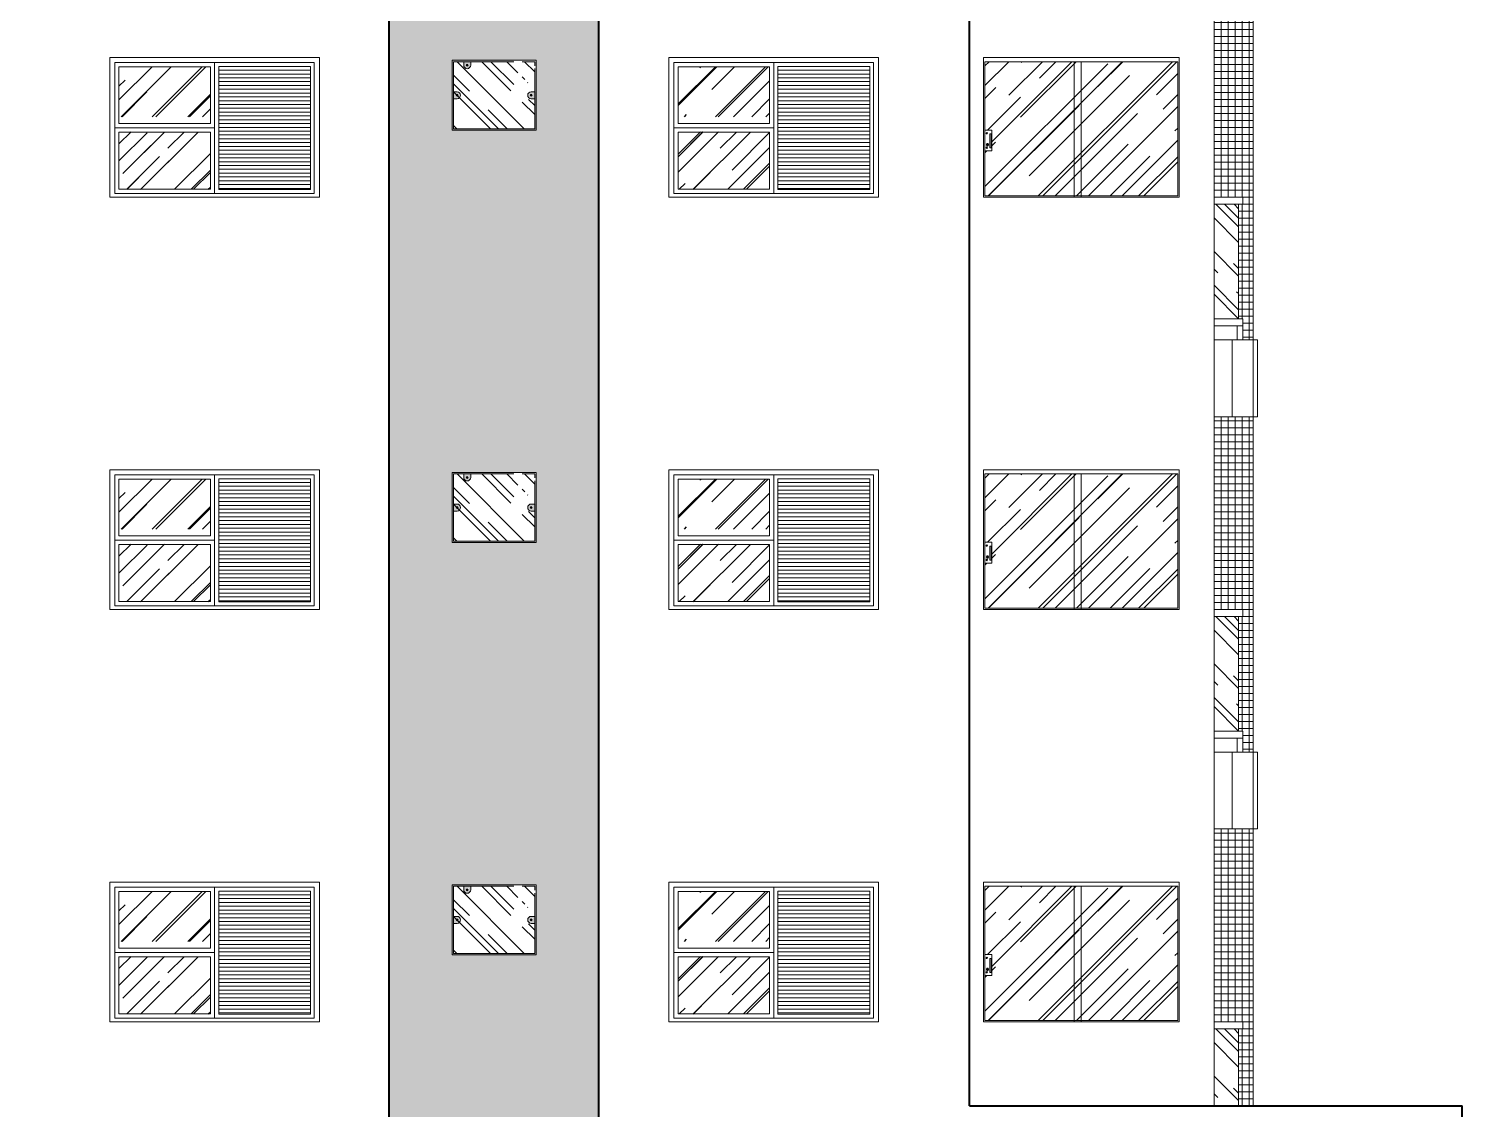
# Model space of a CAD drawing. Header units: millimetres. Extents: x 13204 to 24802, y 21209 to 40694.
# Drawn here: x 19219 to 20244, y 25674 to 26447 of the extents above; entities that cross this region are included whole.
import ezdxf

# ---------------------------------------------------------------- set-up
doc = ezdxf.new("R2010")
doc.units = ezdxf.units.MM
for name, color, linetype, lineweight in [('Esquadrias', 2, 'Continuous', 20), ('Hachura', 8, 'Continuous', 0), ('Louças', 150, 'Continuous', 15), ('Meia Parede', 11, 'Continuous', 40), ('Moveis', 6, 'Continuous', 13), ('Paredes', 1, 'Continuous', 40), ('PISO', 5, 'Continuous', 5)]:
    doc.layers.add(name, color=color, linetype=linetype, lineweight=lineweight)
doc.layers.add('HACHURAS', color=8, linetype='Continuous')
pattern_1 = [(45, (-38489.578, 12567.355), (21.552615, 57.473639), [381, -50.8, 127, -25.4]), (45, (-38474.67, 12600.222), (-41.847994, 5.926969), [76.2, -8.382, 152.4, -19.05]), (45, (-38495.864, 12591.601), (81.3611205, 105.428207), [203.2, -35.56, 101.6, -25.4])]
pattern_2 = [(45, (-38489.578, 12862.355), (21.552615, 57.473639), [381, -50.8, 127, -25.4]), (45, (-38474.67, 12895.222), (-41.847994, 5.926969), [76.2, -8.382, 152.4, -19.05]), (45, (-38495.864, 12886.601), (81.3611205, 105.428207), [203.2, -35.56, 101.6, -25.4])]
pattern_3 = [(45, (-38489.578, 13157.355), (21.552615, 57.473639), [381, -50.8, 127, -25.4]), (45, (-38474.67, 13190.222), (-41.847994, 5.926969), [76.2, -8.382, 152.4, -19.05]), (45, (-38495.864, 13181.601), (81.3611205, 105.428207), [203.2, -35.56, 101.6, -25.4])]

msp = doc.modelspace()

# ---------------------------------------------------------------- hatches: boundary and pattern name
at = {"layer": 'Hachura'}
h = msp.add_hatch(dxfattribs=at)
h.set_pattern_fill('_USER', color=256, scale=5, style=0, double=1, pattern_type=0)
h.set_pattern_definition([(0, (20051.9355, 25676.5585), (0, 5), []), (90, (20051.9355, 25676.5585), (-5, 3e-16), [])])
h.paths.add_polyline_path([(20066.94, 25736.56), (20087.44, 25736.56), (20087.44, 25731.56), (20084.44, 25731.56), (20084.44, 25676.56), (20094.94, 25676.56), (20094.94, 25874.56), (20079.94, 25874.56), (20066.94, 25874.56)])
h.paths.add_polyline_path([(20066.94, 26031.56), (20087.44, 26031.56), (20087.44, 26026.56), (20084.44, 26026.56), (20084.44, 25944.56), (20087.44, 25944.56), (20087.44, 25929.56), (20094.94, 25929.56), (20094.94, 26169.56), (20079.94, 26169.56), (20066.94, 26169.56)])
h.paths.add_polyline_path([(20094.94, 26464.56), (20079.94, 26464.56), (20066.94, 26464.56), (20066.94, 26326.56), (20087.44, 26326.56), (20087.44, 26321.56), (20084.44, 26321.56), (20084.44, 26239.56), (20087.44, 26239.56), (20087.44, 26224.56), (20094.94, 26224.56)])
h.paths.add_polyline_path([(20066.94, 26621.56), (20087.44, 26621.56), (20087.44, 26616.56), (20084.44, 26616.56), (20084.44, 26534.56), (20087.44, 26534.56), (20087.44, 26519.56), (20094.94, 26519.56), (20094.94, 26761.56), (20091.94, 26761.56), (20066.94, 26761.56)])
h.paths.add_polyline_path([(20094.94, 26966.56), (20051.94, 26966.56), (20051.94, 26916.56), (20066.94, 26916.56), (20091.94, 26916.56), (20094.94, 26916.56)])
h = msp.add_hatch(dxfattribs=at)
h.set_pattern_fill('_USER', color=256, scale=2.727273, style=0, pattern_type=0)
h.set_pattern_definition([(180, (19435.572, 26248.3766), (0, 2.727273), [])])
h.paths.add_polyline_path([(19354.94, 26420.19), (19420.57, 26420.19), (19420.57, 26332.01), (19354.94, 26332.01)])
h = msp.add_hatch(dxfattribs=at)
h.set_pattern_fill('AR-RROOF', color=256, angle=45, style=0)
h.set_pattern_definition([(135, (19590.936, 26375.558), (-21.553, 57.474), [381, -50.8, 127, -25.4]), (135, (19576.028, 26408.426), (41.848, 5.927), [76.2, -8.382, 152.4, -19.05]), (135, (19597.222, 26399.805), (-81.361, 105.4282), [203.2, -35.56, 101.6, -25.4])])
h.paths.add_polyline_path([(19561.44, 26397.58), (19576.44, 26397.58), (19571.94, 26406.58), (19565.94, 26406.58)])
h.paths.add_polyline_path([(19576.44, 26394.58), (19576.44, 26397.58), (19561.44, 26397.58), (19561.44, 26394.58)])
edge = h.paths.add_edge_path()
edge.add_line((19580.94, 26419.28), (19580.94, 26410.7))
edge.add_line((19580.94, 26410.7), (19571.94, 26410.7))
edge.add_line((19571.94, 26410.7), (19571.94, 26415.58))
edge.add_line((19571.94, 26415.58), (19565.94, 26415.58))
edge.add_line((19565.94, 26415.58), (19565.94, 26406.58))
edge.add_line((19565.94, 26406.58), (19571.94, 26406.58))
edge.add_line((19571.94, 26406.58), (19571.94, 26408.7))
edge.add_line((19571.94, 26408.7), (19580.94, 26408.7))
edge.add_line((19580.94, 26408.7), (19580.94, 26375.56))
edge.add_line((19580.94, 26375.56), (19522.94, 26375.56))
edge.add_line((19522.94, 26375.56), (19522.94, 26423.56))
edge.add_line((19522.94, 26423.56), (19580.19, 26423.56))
edge.add_line((19580.19, 26423.56), (19580.19, 26421.06))
edge.add_arc((19582.69, 26421.06), 2.5, 540, 585.37492)
h = msp.add_hatch(dxfattribs=at)
h.set_pattern_fill('_USER', color=256, scale=2.727273, style=0, pattern_type=0)
h.set_pattern_definition([(180, (19835.572, 26248.3766), (0, 2.727273), [])])
h.paths.add_polyline_path([(19754.94, 26420.19), (19820.57, 26420.19), (19820.57, 26332.01), (19754.94, 26332.01)])
h = msp.add_hatch(dxfattribs=at)
h.set_pattern_fill('AR-RROOF', color=256, angle=45, style=0)
h.set_pattern_definition([(135, (20084.436, 26239.558), (-21.5526, 57.474), [381, -50.8, 127, -25.4]), (135, (20069.528, 26272.426), (41.848, 5.927), [76.2, -8.382, 152.4, -19.05]), (135, (20090.722, 26263.805), (-81.361, 105.428), [203.2, -35.56, 101.6, -25.4])])
h.paths.add_polyline_path([(20066.94, 26321.56), (20084.44, 26321.56), (20084.44, 26239.56), (20066.94, 26239.56)])
h = msp.add_hatch(dxfattribs=at)
h.set_pattern_fill('_USER', color=256, scale=2.727273, style=0, pattern_type=0)
h.set_pattern_definition([(180, (19435.572, 25953.3766), (0, 2.727273), [])])
h.paths.add_polyline_path([(19354.94, 26125.19), (19420.57, 26125.19), (19420.57, 26037.01), (19354.94, 26037.01)])
h = msp.add_hatch(dxfattribs=at)
h.set_pattern_fill('AR-RROOF', color=256, angle=45, style=0)
h.set_pattern_definition([(135, (19590.936, 26080.558), (-21.553, 57.474), [381, -50.8, 127, -25.4]), (135, (19576.028, 26113.426), (41.848, 5.927), [76.2, -8.382, 152.4, -19.05]), (135, (19597.222, 26104.805), (-81.361, 105.4282), [203.2, -35.56, 101.6, -25.4])])
h.paths.add_polyline_path([(19561.44, 26102.58), (19576.44, 26102.58), (19571.94, 26111.58), (19565.94, 26111.58)])
h.paths.add_polyline_path([(19576.44, 26099.58), (19576.44, 26102.58), (19561.44, 26102.58), (19561.44, 26099.58)])
edge = h.paths.add_edge_path()
edge.add_line((19580.94, 26124.28), (19580.94, 26115.7))
edge.add_line((19580.94, 26115.7), (19571.94, 26115.7))
edge.add_line((19571.94, 26115.7), (19571.94, 26120.58))
edge.add_line((19571.94, 26120.58), (19565.94, 26120.58))
edge.add_line((19565.94, 26120.58), (19565.94, 26111.58))
edge.add_line((19565.94, 26111.58), (19571.94, 26111.58))
edge.add_line((19571.94, 26111.58), (19571.94, 26113.7))
edge.add_line((19571.94, 26113.7), (19580.94, 26113.7))
edge.add_line((19580.94, 26113.7), (19580.94, 26080.56))
edge.add_line((19580.94, 26080.56), (19522.94, 26080.56))
edge.add_line((19522.94, 26080.56), (19522.94, 26128.56))
edge.add_line((19522.94, 26128.56), (19580.19, 26128.56))
edge.add_line((19580.19, 26128.56), (19580.19, 26126.06))
edge.add_arc((19582.69, 26126.06), 2.5, 540, 585.37492)
h = msp.add_hatch(dxfattribs=at)
h.set_pattern_fill('_USER', color=256, scale=2.727273, style=0, pattern_type=0)
h.set_pattern_definition([(180, (19835.572, 25953.3766), (0, 2.727273), [])])
h.paths.add_polyline_path([(19754.94, 26125.19), (19820.57, 26125.19), (19820.57, 26037.01), (19754.94, 26037.01)])
h = msp.add_hatch(dxfattribs=at)
h.set_pattern_fill('AR-RROOF', color=256, angle=45, style=0)
h.set_pattern_definition([(135, (20084.436, 25944.558), (-21.5526, 57.474), [381, -50.8, 127, -25.4]), (135, (20069.528, 25977.426), (41.848, 5.927), [76.2, -8.382, 152.4, -19.05]), (135, (20090.722, 25968.805), (-81.361, 105.428), [203.2, -35.56, 101.6, -25.4])])
h.paths.add_polyline_path([(20066.94, 26026.56), (20084.44, 26026.56), (20084.44, 25944.56), (20066.94, 25944.56)])
h = msp.add_hatch(dxfattribs=at)
h.set_pattern_fill('AR-RROOF', color=256, angle=45, style=0)
h.set_pattern_definition([(135, (19590.936, 25785.558), (-21.553, 57.474), [381, -50.8, 127, -25.4]), (135, (19576.028, 25818.426), (41.848, 5.927), [76.2, -8.382, 152.4, -19.05]), (135, (19597.222, 25809.805), (-81.361, 105.4282), [203.2, -35.56, 101.6, -25.4])])
h.paths.add_polyline_path([(19561.44, 25807.58), (19576.44, 25807.58), (19571.94, 25816.58), (19565.94, 25816.58)])
h.paths.add_polyline_path([(19576.44, 25804.58), (19576.44, 25807.58), (19561.44, 25807.58), (19561.44, 25804.58)])
edge = h.paths.add_edge_path()
edge.add_line((19580.94, 25829.28), (19580.94, 25820.7))
edge.add_line((19580.94, 25820.7), (19571.94, 25820.7))
edge.add_line((19571.94, 25820.7), (19571.94, 25825.58))
edge.add_line((19571.94, 25825.58), (19565.94, 25825.58))
edge.add_line((19565.94, 25825.58), (19565.94, 25816.58))
edge.add_line((19565.94, 25816.58), (19571.94, 25816.58))
edge.add_line((19571.94, 25816.58), (19571.94, 25818.7))
edge.add_line((19571.94, 25818.7), (19580.94, 25818.7))
edge.add_line((19580.94, 25818.7), (19580.94, 25785.56))
edge.add_line((19580.94, 25785.56), (19522.94, 25785.56))
edge.add_line((19522.94, 25785.56), (19522.94, 25833.56))
edge.add_line((19522.94, 25833.56), (19580.19, 25833.56))
edge.add_line((19580.19, 25833.56), (19580.19, 25831.06))
edge.add_arc((19582.69, 25831.06), 2.5, 540, 585.37492)
h = msp.add_hatch(dxfattribs=at)
h.set_pattern_fill('_USER', color=256, scale=2.727273, style=0, pattern_type=0)
h.set_pattern_definition([(180, (19435.572, 25658.3766), (0, 2.727273), [])])
h.paths.add_polyline_path([(19354.94, 25830.19), (19420.57, 25830.19), (19420.57, 25742.01), (19354.94, 25742.01)])
h = msp.add_hatch(dxfattribs=at)
h.set_pattern_fill('_USER', color=256, scale=2.727273, style=0, pattern_type=0)
h.set_pattern_definition([(180, (19835.572, 25658.3766), (0, 2.727273), [])])
h.paths.add_polyline_path([(19754.94, 25830.19), (19820.57, 25830.19), (19820.57, 25742.01), (19754.94, 25742.01)])
h = msp.add_hatch(dxfattribs=at)
h.set_pattern_fill('AR-RROOF', color=256, angle=45, style=0)
h.set_pattern_definition([(135, (20084.436, 25649.558), (-21.5526, 57.474), [381, -50.8, 127, -25.4]), (135, (20069.528, 25682.426), (41.848, 5.927), [76.2, -8.382, 152.4, -19.05]), (135, (20090.722, 25673.805), (-81.361, 105.428), [203.2, -35.56, 101.6, -25.4])])
h.paths.add_polyline_path([(20066.94, 25676.56), (20084.44, 25676.56), (20084.44, 25731.56), (20066.94, 25731.56)])
at = {"layer": 'HACHURAS'}
h = msp.add_hatch(dxfattribs=at)
h.set_pattern_fill('AR-RROOF', color=256, angle=45, style=0)
h.set_pattern_definition([(45, (9179.23, 8425.213), (21.552615, 57.47364), [381, -50.8, 127, -25.4]), (45, (9194.137, 8458.08), (-41.847994, 5.92697), [76.2, -8.382, 152.4, -19.05]), (45, (9172.943, 8449.46), (81.36112, 105.428207), [203.2, -35.56, 101.6, -25.4])])
h.paths.add_polyline_path([(19283.57, 26419.92), (19348.94, 26419.92), (19348.94, 26384.1), (19283.57, 26384.1)])
h = msp.add_hatch(dxfattribs=at)
h.set_pattern_fill('AR-RROOF', color=256, angle=45, style=0)
h.set_pattern_definition(pattern_3)
h.paths.add_polyline_path([(19683.57, 26419.92), (19748.94, 26419.92), (19748.94, 26384.1), (19683.57, 26384.1)])
h = msp.add_hatch(dxfattribs=at)
h.set_pattern_fill('AR-RROOF', color=256, angle=45, style=0)
h.set_pattern_definition(pattern_3)
h.paths.add_polyline_path([(19971.94, 26423.56), (20040.94, 26423.56), (20040.94, 26327.56), (20032.49, 26327.56), (19971.94, 26327.56)])
h.paths.add_polyline_path([(19966.94, 26423.56), (19971.94, 26423.56), (19971.94, 26327.56), (19966.94, 26327.56)])
h.paths.add_polyline_path([(19902.94, 26423.56), (19966.94, 26423.56), (19966.94, 26327.56), (19902.94, 26327.56), (19902.94, 26359.68), (19907.94, 26359.68), (19907.94, 26374.68), (19902.94, 26374.68)])
h = msp.add_hatch(dxfattribs=at)
h.set_pattern_fill('AR-RROOF', color=256, angle=45, style=0)
h.set_pattern_definition(pattern_3)
h.paths.add_polyline_path([(19306.48, 26373.38), (19283.57, 26373.38), (19283.57, 26332.29), (19306.48, 26332.01)])
h = msp.add_hatch(dxfattribs=at)
h.set_pattern_fill('AR-RROOF', color=256, angle=45, style=0)
h.set_pattern_definition(pattern_3)
h.paths.add_polyline_path([(19306.48, 26373.38), (19283.57, 26373.38), (19283.57, 26332.29), (19306.48, 26332.01)])
h = msp.add_hatch(dxfattribs=at)
h.set_pattern_fill('AR-RROOF', color=256, angle=45, style=0)
h.set_pattern_definition(pattern_3)
h.paths.add_polyline_path([(19306.48, 26373.38), (19283.57, 26373.38), (19283.57, 26332.29), (19306.48, 26332.01)])
h = msp.add_hatch(dxfattribs=at)
h.set_pattern_fill('AR-RROOF', color=256, angle=45, style=0)
h.set_pattern_definition(pattern_3)
h.paths.add_polyline_path([(19348.94, 26373.1), (19283.57, 26373.38), (19283.57, 26332.29), (19348.94, 26332.29)])
h = msp.add_hatch(dxfattribs=at)
h.set_pattern_fill('AR-RROOF', color=256, angle=45, style=0)
h.set_pattern_definition(pattern_3)
h.paths.add_polyline_path([(19706.48, 26373.38), (19683.57, 26373.38), (19683.57, 26332.29), (19706.48, 26332.01)])
h = msp.add_hatch(dxfattribs=at)
h.set_pattern_fill('AR-RROOF', color=256, angle=45, style=0)
h.set_pattern_definition(pattern_3)
h.paths.add_polyline_path([(19706.48, 26373.38), (19683.57, 26373.38), (19683.57, 26332.29), (19706.48, 26332.01)])
h = msp.add_hatch(dxfattribs=at)
h.set_pattern_fill('AR-RROOF', color=256, angle=45, style=0)
h.set_pattern_definition(pattern_3)
h.paths.add_polyline_path([(19706.48, 26373.38), (19683.57, 26373.38), (19683.57, 26332.29), (19706.48, 26332.01)])
h = msp.add_hatch(dxfattribs=at)
h.set_pattern_fill('AR-RROOF', color=256, angle=45, style=0)
h.set_pattern_definition(pattern_3)
h.paths.add_polyline_path([(19748.94, 26373.1), (19683.57, 26373.38), (19683.57, 26332.29), (19748.94, 26332.29)])
h = msp.add_hatch(dxfattribs=at)
h.set_pattern_fill('AR-RROOF', color=256, angle=45, style=0)
h.set_pattern_definition([(45, (9179.23, 8130.213), (21.552615, 57.47364), [381, -50.8, 127, -25.4]), (45, (9194.137, 8163.08), (-41.847994, 5.92697), [76.2, -8.382, 152.4, -19.05]), (45, (9172.943, 8154.46), (81.36112, 105.428207), [203.2, -35.56, 101.6, -25.4])])
h.paths.add_polyline_path([(19283.57, 26124.92), (19348.94, 26124.92), (19348.94, 26089.1), (19283.57, 26089.1)])
h = msp.add_hatch(dxfattribs=at)
h.set_pattern_fill('AR-RROOF', color=256, angle=45, style=0)
h.set_pattern_definition(pattern_2)
h.paths.add_polyline_path([(19683.57, 26124.92), (19748.94, 26124.92), (19748.94, 26089.1), (19683.57, 26089.1)])
h = msp.add_hatch(dxfattribs=at)
h.set_pattern_fill('AR-RROOF', color=256, angle=45, style=0)
h.set_pattern_definition(pattern_2)
h.paths.add_polyline_path([(19971.94, 26128.56), (20040.94, 26128.56), (20040.94, 26032.56), (20032.49, 26032.56), (19971.94, 26032.56)])
h.paths.add_polyline_path([(19966.94, 26128.56), (19971.94, 26128.56), (19971.94, 26032.56), (19966.94, 26032.56)])
h.paths.add_polyline_path([(19902.94, 26128.56), (19966.94, 26128.56), (19966.94, 26032.56), (19902.94, 26032.56), (19902.94, 26064.68), (19907.94, 26064.68), (19907.94, 26079.68), (19902.94, 26079.68)])
h = msp.add_hatch(dxfattribs=at)
h.set_pattern_fill('AR-RROOF', color=256, angle=45, style=0)
h.set_pattern_definition(pattern_2)
h.paths.add_polyline_path([(19306.48, 26078.38), (19283.57, 26078.38), (19283.57, 26037.29), (19306.48, 26037.01)])
h = msp.add_hatch(dxfattribs=at)
h.set_pattern_fill('AR-RROOF', color=256, angle=45, style=0)
h.set_pattern_definition(pattern_2)
h.paths.add_polyline_path([(19306.48, 26078.38), (19283.57, 26078.38), (19283.57, 26037.29), (19306.48, 26037.01)])
h = msp.add_hatch(dxfattribs=at)
h.set_pattern_fill('AR-RROOF', color=256, angle=45, style=0)
h.set_pattern_definition(pattern_2)
h.paths.add_polyline_path([(19306.48, 26078.38), (19283.57, 26078.38), (19283.57, 26037.29), (19306.48, 26037.01)])
h = msp.add_hatch(dxfattribs=at)
h.set_pattern_fill('AR-RROOF', color=256, angle=45, style=0)
h.set_pattern_definition(pattern_2)
h.paths.add_polyline_path([(19348.94, 26078.1), (19283.57, 26078.38), (19283.57, 26037.29), (19348.94, 26037.29)])
h = msp.add_hatch(dxfattribs=at)
h.set_pattern_fill('AR-RROOF', color=256, angle=45, style=0)
h.set_pattern_definition(pattern_2)
h.paths.add_polyline_path([(19706.48, 26078.38), (19683.57, 26078.38), (19683.57, 26037.29), (19706.48, 26037.01)])
h = msp.add_hatch(dxfattribs=at)
h.set_pattern_fill('AR-RROOF', color=256, angle=45, style=0)
h.set_pattern_definition(pattern_2)
h.paths.add_polyline_path([(19706.48, 26078.38), (19683.57, 26078.38), (19683.57, 26037.29), (19706.48, 26037.01)])
h = msp.add_hatch(dxfattribs=at)
h.set_pattern_fill('AR-RROOF', color=256, angle=45, style=0)
h.set_pattern_definition(pattern_2)
h.paths.add_polyline_path([(19706.48, 26078.38), (19683.57, 26078.38), (19683.57, 26037.29), (19706.48, 26037.01)])
h = msp.add_hatch(dxfattribs=at)
h.set_pattern_fill('AR-RROOF', color=256, angle=45, style=0)
h.set_pattern_definition(pattern_2)
h.paths.add_polyline_path([(19748.94, 26078.1), (19683.57, 26078.38), (19683.57, 26037.29), (19748.94, 26037.29)])
h = msp.add_hatch(dxfattribs=at)
h.set_pattern_fill('AR-RROOF', color=256, angle=45, style=0)
h.set_pattern_definition(pattern_1)
h.paths.add_polyline_path([(19971.94, 25833.56), (20040.94, 25833.56), (20040.94, 25737.56), (20032.49, 25737.56), (19971.94, 25737.56)])
h.paths.add_polyline_path([(19966.94, 25833.56), (19971.94, 25833.56), (19971.94, 25737.56), (19966.94, 25737.56)])
h.paths.add_polyline_path([(19902.94, 25833.56), (19966.94, 25833.56), (19966.94, 25737.56), (19902.94, 25737.56), (19902.94, 25769.68), (19907.94, 25769.68), (19907.94, 25784.68), (19902.94, 25784.68)])
h = msp.add_hatch(dxfattribs=at)
h.set_pattern_fill('AR-RROOF', color=256, angle=45, style=0)
h.set_pattern_definition([(45, (9179.23, 7835.213), (21.552615, 57.47364), [381, -50.8, 127, -25.4]), (45, (9194.137, 7868.08), (-41.847994, 5.92697), [76.2, -8.382, 152.4, -19.05]), (45, (9172.943, 7859.46), (81.36112, 105.428207), [203.2, -35.56, 101.6, -25.4])])
h.paths.add_polyline_path([(19283.57, 25829.92), (19348.94, 25829.92), (19348.94, 25794.1), (19283.57, 25794.1)])
h = msp.add_hatch(dxfattribs=at)
h.set_pattern_fill('AR-RROOF', color=256, angle=45, style=0)
h.set_pattern_definition(pattern_1)
h.paths.add_polyline_path([(19683.57, 25829.92), (19748.94, 25829.92), (19748.94, 25794.1), (19683.57, 25794.1)])
h = msp.add_hatch(dxfattribs=at)
h.set_pattern_fill('AR-RROOF', color=256, angle=45, style=0)
h.set_pattern_definition(pattern_1)
h.paths.add_polyline_path([(19306.48, 25783.38), (19283.57, 25783.38), (19283.57, 25742.29), (19306.48, 25742.01)])
h = msp.add_hatch(dxfattribs=at)
h.set_pattern_fill('AR-RROOF', color=256, angle=45, style=0)
h.set_pattern_definition(pattern_1)
h.paths.add_polyline_path([(19306.48, 25783.38), (19283.57, 25783.38), (19283.57, 25742.29), (19306.48, 25742.01)])
h = msp.add_hatch(dxfattribs=at)
h.set_pattern_fill('AR-RROOF', color=256, angle=45, style=0)
h.set_pattern_definition(pattern_1)
h.paths.add_polyline_path([(19306.48, 25783.38), (19283.57, 25783.38), (19283.57, 25742.29), (19306.48, 25742.01)])
h = msp.add_hatch(dxfattribs=at)
h.set_pattern_fill('AR-RROOF', color=256, angle=45, style=0)
h.set_pattern_definition(pattern_1)
h.paths.add_polyline_path([(19348.94, 25783.1), (19283.57, 25783.38), (19283.57, 25742.29), (19348.94, 25742.29)])
h = msp.add_hatch(dxfattribs=at)
h.set_pattern_fill('AR-RROOF', color=256, angle=45, style=0)
h.set_pattern_definition(pattern_1)
h.paths.add_polyline_path([(19706.48, 25783.38), (19683.57, 25783.38), (19683.57, 25742.29), (19706.48, 25742.01)])
h = msp.add_hatch(dxfattribs=at)
h.set_pattern_fill('AR-RROOF', color=256, angle=45, style=0)
h.set_pattern_definition(pattern_1)
h.paths.add_polyline_path([(19706.48, 25783.38), (19683.57, 25783.38), (19683.57, 25742.29), (19706.48, 25742.01)])
h = msp.add_hatch(dxfattribs=at)
h.set_pattern_fill('AR-RROOF', color=256, angle=45, style=0)
h.set_pattern_definition(pattern_1)
h.paths.add_polyline_path([(19706.48, 25783.38), (19683.57, 25783.38), (19683.57, 25742.29), (19706.48, 25742.01)])
h = msp.add_hatch(dxfattribs=at)
h.set_pattern_fill('AR-RROOF', color=256, angle=45, style=0)
h.set_pattern_definition(pattern_1)
h.paths.add_polyline_path([(19748.94, 25783.1), (19683.57, 25783.38), (19683.57, 25742.29), (19748.94, 25742.29)])
at = {"layer": 'PISO'}
h = msp.add_hatch(dxfattribs=at)
h.set_pattern_fill('DOTS', color=256, scale=3, style=0)
h.set_pattern_definition([(0, (17758.4844, 25286.5585), (2.38125, 4.7625), [0, -4.7625])])
h.paths.add_polyline_path([(18916.94, 25286.56), (18916.94, 25441.56), (18468.48, 25441.56), (18468.48, 25286.56)])
h.paths.add_polyline_path([(18916.94, 25581.56), (18916.94, 25676.56), (18468.48, 25676.56), (18468.48, 25581.56)])
h.paths.add_polyline_path([(17758.48, 25581.56), (17908.48, 25581.56), (17908.48, 26761.56), (17758.48, 26761.56)])
h.paths.add_polyline_path([(17803.48, 25784.56), (17803.48, 25834.56), (17863.48, 25834.56), (17863.48, 25784.56)], flags=16)
h.paths.add_polyline_path([(17803.48, 25784.56), (17803.48, 25812.06), (17806.98, 25812.06, -1), (17806.98, 25807.06), (17804.48, 25807.06), (17804.48, 25785.56), (17862.48, 25785.56), (17862.48, 25807.06), (17859.98, 25807.06, -1), (17859.98, 25812.06), (17862.48, 25812.06), (17862.48, 25833.56), (17855.27, 25833.56), (17855.27, 25831.06, -1), (17850.27, 25831.06), (17850.27, 25833.56), (17819.48, 25833.56), (17819.48, 25834.56), (17863.48, 25834.56), (17863.48, 25784.56)], flags=16)
h.paths.add_polyline_path([(17807.33, 25809.56, -8.5030703), (17807.63, 25809.56, -4.3930422)], flags=0)
h.paths.add_polyline_path([(17860.33, 25809.56, -8.5030703), (17860.63, 25809.56, -4.3930422)], flags=0)
h.paths.add_polyline_path([(17803.48, 25834.56), (17803.48, 25833.56), (17804.48, 25833.56), (17804.48, 25830.7)], flags=0)
h.paths.add_polyline_path([(17853.12, 25831.06, -8.5030703), (17853.42, 25831.06, -4.3930422)], flags=0)
h.paths.add_polyline_path([(17803.48, 26079.56), (17803.48, 26129.56), (17863.48, 26129.56), (17863.48, 26079.56)], flags=16)
h.paths.add_polyline_path([(17803.48, 26079.56), (17803.48, 26107.06), (17806.98, 26107.06, -1), (17806.98, 26102.06), (17804.48, 26102.06), (17804.48, 26080.56), (17862.48, 26080.56), (17862.48, 26102.06), (17859.98, 26102.06, -1), (17859.98, 26107.06), (17862.48, 26107.06), (17862.48, 26128.56), (17855.27, 26128.56), (17855.27, 26126.06, -1), (17850.27, 26126.06), (17850.27, 26128.56), (17819.48, 26128.56), (17819.48, 26129.56), (17863.48, 26129.56), (17863.48, 26079.56)], flags=16)
h.paths.add_polyline_path([(17807.33, 26104.56, -8.5030703), (17807.63, 26104.56, -4.3930422)], flags=0)
h.paths.add_polyline_path([(17860.33, 26104.56, -8.5030703), (17860.63, 26104.56, -4.3930422)], flags=0)
h.paths.add_polyline_path([(17804.48, 26125.7), (17803.48, 26125.7), (17803.48, 26129.56), (17804.48, 26129.56)], flags=0)
h.paths.add_polyline_path([(17853.12, 26126.06, -8.5030703), (17853.42, 26126.06, -4.3930422)], flags=0)
h.paths.add_polyline_path([(17803.48, 26374.56), (17803.48, 26424.56), (17863.48, 26424.56), (17863.48, 26374.56)], flags=16)
h.paths.add_polyline_path([(17803.48, 26374.56), (17803.48, 26402.06), (17806.98, 26402.06, -1), (17806.98, 26397.06), (17804.48, 26397.06), (17804.48, 26375.56), (17862.48, 26375.56), (17862.48, 26397.06), (17859.98, 26397.06, -1), (17859.98, 26402.06), (17862.48, 26402.06), (17862.48, 26423.56), (17855.27, 26423.56), (17855.27, 26421.06, -1), (17850.27, 26421.06), (17850.27, 26423.56), (17819.48, 26423.56), (17819.48, 26424.56), (17863.48, 26424.56), (17863.48, 26374.56)], flags=16)
h.paths.add_polyline_path([(17807.33, 26399.56, -8.5030703), (17807.63, 26399.56, -4.3930422)], flags=0)
h.paths.add_polyline_path([(17860.33, 26399.56, -8.5030703), (17860.63, 26399.56, -4.3930422)], flags=0)
h.paths.add_polyline_path([(17804.48, 26420.7), (17803.48, 26420.7), (17803.48, 26424.56), (17804.48, 26424.56)], flags=0)
h.paths.add_polyline_path([(17853.12, 26421.06, -8.5030703), (17853.42, 26421.06, -4.3930422)], flags=0)
h.paths.add_polyline_path([(17803.48, 26669.56), (17803.48, 26719.56), (17863.48, 26719.56), (17863.48, 26669.56)], flags=16)
h.paths.add_polyline_path([(17806.98, 26697.06, -1), (17806.98, 26692.06), (17804.48, 26692.06), (17804.48, 26670.56), (17862.48, 26670.56), (17862.48, 26692.06), (17859.98, 26692.06, -1), (17859.98, 26697.06), (17862.48, 26697.06), (17862.48, 26718.56), (17855.27, 26718.56), (17855.27, 26716.06, -1), (17850.27, 26716.06), (17850.27, 26718.56), (17819.48, 26718.56), (17863.48, 26719.56), (17862.48, 26719.56), (17862.48, 26670.56), (17863.48, 26669.56), (17863.48, 26670.56), (17804.48, 26670.56), (17803.48, 26669.56), (17804.48, 26669.56), (17804.48, 26697.06)], flags=16)
h.paths.add_polyline_path([(17807.33, 26694.56, -8.5030703), (17807.63, 26694.56, -4.3930422)], flags=0)
h.paths.add_polyline_path([(17860.33, 26694.56, -8.5030703), (17860.63, 26694.56, -4.3930422)], flags=0)
h.paths.add_polyline_path([(17804.48, 26715.7), (17803.48, 26715.7), (17803.48, 26719.56), (17804.48, 26719.56)], flags=0)
h.paths.add_polyline_path([(17853.12, 26716.06, -8.5030703), (17853.42, 26716.06, -4.3930422)], flags=0)
h.paths.add_polyline_path([(19476.94, 25581.56), (19626.94, 25581.56), (19626.94, 26761.56), (19476.94, 26761.56)])
h.paths.add_polyline_path([(19521.94, 25784.56), (19521.94, 25834.56), (19581.94, 25834.56), (19581.94, 25784.56)], flags=16)
h.paths.add_polyline_path([(19521.94, 25784.56), (19521.94, 25834.56), (19565.94, 25834.56), (19565.94, 25833.56), (19535.15, 25833.56), (19535.15, 25831.06, -1), (19530.15, 25831.06), (19530.15, 25833.56), (19522.94, 25833.56), (19522.94, 25812.06), (19525.44, 25812.06, -1), (19525.44, 25807.06), (19522.94, 25807.06), (19522.94, 25785.56), (19580.94, 25785.56), (19580.94, 25807.06), (19578.44, 25807.06, -1), (19578.44, 25812.06), (19581.94, 25812.06), (19581.94, 25784.56)], flags=16)
h.paths.add_polyline_path([(19525.78, 25809.56, -8.5030703), (19526.08, 25809.56, -4.3930422)], flags=0)
h.paths.add_polyline_path([(19578.78, 25809.56, -8.5030703), (19579.08, 25809.56, -4.3930422)], flags=0)
h.paths.add_polyline_path([(19533, 25831.06, -8.5030703), (19533.3, 25831.06, -4.3930422)], flags=0)
h.paths.add_polyline_path([(19581.94, 25833.56), (19580.94, 25833.56), (19580.94, 25830.7), (19581.94, 25830.7)], flags=0)
h.paths.add_polyline_path([(19521.94, 26079.56), (19521.94, 26129.56), (19581.94, 26129.56), (19581.94, 26079.56)], flags=16)
h.paths.add_polyline_path([(19521.94, 26079.56), (19521.94, 26129.56), (19565.94, 26129.56), (19565.94, 26128.56), (19535.15, 26128.56), (19535.15, 26126.06, -1), (19530.15, 26126.06), (19530.15, 26128.56), (19522.94, 26128.56), (19522.94, 26107.06), (19525.44, 26107.06, -1), (19525.44, 26102.06), (19522.94, 26102.06), (19522.94, 26080.56), (19580.94, 26080.56), (19580.94, 26102.06), (19578.44, 26102.06, -1), (19578.44, 26107.06), (19581.94, 26107.06), (19581.94, 26079.56)], flags=16)
h.paths.add_polyline_path([(19525.78, 26104.56, -8.5030703), (19526.08, 26104.56, -4.3930422)], flags=0)
h.paths.add_polyline_path([(19578.78, 26104.56, -8.5030703), (19579.08, 26104.56, -4.3930422)], flags=0)
h.paths.add_polyline_path([(19533, 26126.06, -8.5030703), (19533.3, 26126.06, -4.3930422)], flags=0)
h.paths.add_polyline_path([(19581.94, 26128.56), (19580.94, 26128.56), (19580.94, 26125.7), (19581.94, 26125.7)], flags=0)
h.paths.add_polyline_path([(19521.94, 26374.56), (19521.94, 26424.56), (19581.94, 26424.56), (19581.94, 26374.56)], flags=16)
h.paths.add_polyline_path([(19521.94, 26374.56), (19521.94, 26424.56), (19565.94, 26424.56), (19565.94, 26423.56), (19535.15, 26423.56), (19535.15, 26421.06, -1), (19530.15, 26421.06), (19530.15, 26423.56), (19522.94, 26423.56), (19522.94, 26402.06), (19525.44, 26402.06, -1), (19525.44, 26397.06), (19522.94, 26397.06), (19522.94, 26375.56), (19580.94, 26375.56), (19580.94, 26397.06), (19578.44, 26397.06, -1), (19578.44, 26402.06), (19581.94, 26402.06), (19581.94, 26374.56)], flags=16)
h.paths.add_polyline_path([(19525.78, 26399.56, -8.5030703), (19526.08, 26399.56, -4.3930422)], flags=0)
h.paths.add_polyline_path([(19578.78, 26399.56, -8.5030703), (19579.08, 26399.56, -4.3930422)], flags=0)
h.paths.add_polyline_path([(19533, 26421.06, -8.5030703), (19533.3, 26421.06, -4.3930422)], flags=0)
h.paths.add_polyline_path([(19581.94, 26423.56), (19580.94, 26423.56), (19580.94, 26420.7), (19581.94, 26420.7)], flags=0)
h.paths.add_polyline_path([(19521.94, 26669.56), (19521.94, 26719.56), (19581.94, 26719.56), (19581.94, 26669.56)], flags=16)
h.paths.add_polyline_path([(19521.94, 26669.56), (19521.94, 26719.56), (19565.94, 26719.56), (19565.94, 26718.56), (19535.15, 26718.56), (19535.15, 26716.06, -1), (19530.15, 26716.06), (19530.15, 26718.56), (19522.94, 26718.56), (19522.94, 26697.06), (19525.44, 26697.06, -1), (19525.44, 26692.06), (19522.94, 26692.06), (19522.94, 26670.56), (19580.94, 26670.56), (19580.94, 26692.06), (19578.44, 26692.06, -1), (19578.44, 26697.06), (19581.94, 26697.06), (19581.94, 26669.56)], flags=16)
h.paths.add_polyline_path([(19525.78, 26694.56, -8.5030703), (19526.08, 26694.56, -4.3930422)], flags=0)
h.paths.add_polyline_path([(19578.78, 26694.56, -8.5030703), (19579.08, 26694.56, -4.3930422)], flags=0)
h.paths.add_polyline_path([(19533, 26716.06, -8.5030703), (19533.3, 26716.06, -4.3930422)], flags=0)
h.paths.add_polyline_path([(19581.94, 26718.56), (19580.94, 26718.56), (19580.94, 26715.7), (19581.94, 26715.7)], flags=0)

# ---------------------------------------------------------------- linework, layer by layer
at = {"layer": 'Esquadrias'}
msp.add_line((20066.94, 25676.56), (20066.94, 26916.56), dxfattribs=at)
for points in [[(20094.94, 26224.56), (20079.94, 26224.56), (20079.94, 26169.56), (20094.94, 26169.56)], [(20094.94, 25929.56), (20079.94, 25929.56), (20079.94, 25874.56), (20094.94, 25874.56)]]:
    msp.add_lwpolyline(points, close=True, dxfattribs=at)
at = {"layer": 'Hachura'}
for p, q in [((19966.94, 26423.56), (19966.94, 26326.56)), ((19966.94, 26128.56), (19966.94, 26031.56)), ((19966.94, 25833.56), (19966.94, 25736.56))]:
    msp.add_line(p, q, dxfattribs=at)
for points in [[(19348.94, 26379.27), (19283.57, 26379.27), (19283.57, 26419.92), (19348.94, 26419.92)], [(19748.94, 26379.27), (19683.57, 26379.27), (19683.57, 26419.92), (19748.94, 26419.92)], [(19348.94, 26373.1), (19283.57, 26373.1), (19283.57, 26332.29), (19348.94, 26332.29)], [(19748.94, 26373.1), (19683.57, 26373.1), (19683.57, 26332.29), (19748.94, 26332.29)], [(19348.94, 26084.27), (19283.57, 26084.27), (19283.57, 26124.92), (19348.94, 26124.92)], [(19748.94, 26084.27), (19683.57, 26084.27), (19683.57, 26124.92), (19748.94, 26124.92)], [(19348.94, 26078.1), (19283.57, 26078.1), (19283.57, 26037.29), (19348.94, 26037.29)], [(19748.94, 26078.1), (19683.57, 26078.1), (19683.57, 26037.29), (19748.94, 26037.29)], [(19348.94, 25789.27), (19283.57, 25789.27), (19283.57, 25829.92), (19348.94, 25829.92)], [(19748.94, 25789.27), (19683.57, 25789.27), (19683.57, 25829.92), (19748.94, 25829.92)], [(19348.94, 25783.1), (19283.57, 25783.1), (19283.57, 25742.29), (19348.94, 25742.29)], [(19748.94, 25783.1), (19683.57, 25783.1), (19683.57, 25742.29), (19748.94, 25742.29)]]:
    msp.add_lwpolyline(points, close=True, dxfattribs=at)
for points in [[(19420.57, 26332.01), (19420.57, 26420.19), (19354.94, 26420.19), (19354.94, 26332.01), (19420.57, 26332.01)], [(19820.57, 26332.01), (19820.57, 26420.19), (19754.94, 26420.19), (19754.94, 26332.01), (19820.57, 26332.01)], [(19420.57, 26037.01), (19420.57, 26125.19), (19354.94, 26125.19), (19354.94, 26037.01), (19420.57, 26037.01)], [(19820.57, 26037.01), (19820.57, 26125.19), (19754.94, 26125.19), (19754.94, 26037.01), (19820.57, 26037.01)], [(19420.57, 25742.01), (19420.57, 25830.19), (19354.94, 25830.19), (19354.94, 25742.01), (19420.57, 25742.01)], [(19820.57, 25742.01), (19820.57, 25830.19), (19754.94, 25830.19), (19754.94, 25742.01), (19820.57, 25742.01)]]:
    msp.add_lwpolyline(points, dxfattribs=at)
at = {"layer": 'Louças'}
for p, q in [((20079.94, 26224.56), (20066.94, 26224.56)), ((20079.94, 26169.56), (20066.94, 26169.56)), ((20079.94, 25929.56), (20066.94, 25929.56)), ((20079.94, 25874.56), (20066.94, 25874.56))]:
    msp.add_line(p, q, dxfattribs=at)
at = {"layer": 'Meia Parede'}
for p, q in [((19891.94, 25676.56), (19891.94, 26916.56)), ((19891.94, 25676.56), (20244.48, 25676.56)), ((20244.48, 25336.56), (20244.48, 25676.56))]:
    msp.add_line(p, q, dxfattribs=at)
at = {"layer": 'Moveis'}
for p, q in [((20094.94, 25676.56), (20094.94, 26761.56)), ((19426.94, 26426.56), (19276.94, 26426.56)), ((19276.94, 26326.56), (19276.94, 26426.56)), ((19426.94, 26326.56), (19426.94, 26426.56)), ((19826.94, 26426.56), (19676.94, 26426.56)), ((19676.94, 26326.56), (19676.94, 26426.56)), ((19826.94, 26326.56), (19826.94, 26426.56)), ((19901.94, 26426.56), (20041.94, 26426.56)), ((19901.94, 26326.56), (19901.94, 26426.56)), ((20041.94, 26326.56), (20041.94, 26426.56)), ((19426.94, 26326.56), (19276.94, 26326.56)), ((19826.94, 26326.56), (19676.94, 26326.56)), ((19901.94, 26326.56), (20041.94, 26326.56)), ((20032.44, 26326.56), (20041.94, 26326.56)), ((20041.94, 26326.56), (20041.94, 26329.88)), ((20087.44, 26326.56), (20066.94, 26326.56)), ((20087.44, 26321.56), (20087.44, 26326.56)), ((20087.44, 26321.56), (20066.94, 26321.56)), ((20087.44, 26239.56), (20066.94, 26239.56)), ((20087.44, 26234.56), (20066.94, 26234.56)), ((20083.44, 26224.56), (20083.44, 26234.56)), ((20087.44, 26224.56), (20087.44, 26239.56)), ((19426.94, 26131.56), (19276.94, 26131.56)), ((19276.94, 26031.56), (19276.94, 26131.56)), ((19426.94, 26031.56), (19426.94, 26131.56)), ((19826.94, 26131.56), (19676.94, 26131.56)), ((19676.94, 26031.56), (19676.94, 26131.56)), ((19826.94, 26031.56), (19826.94, 26131.56)), ((19901.94, 26131.56), (20041.94, 26131.56)), ((19901.94, 26031.56), (19901.94, 26131.56)), ((20041.94, 26031.56), (20041.94, 26131.56)), ((19426.94, 26031.56), (19276.94, 26031.56)), ((19826.94, 26031.56), (19676.94, 26031.56)), ((19901.94, 26031.56), (20041.94, 26031.56)), ((20032.44, 26031.56), (20041.94, 26031.56)), ((20041.94, 26031.56), (20041.94, 26034.88)), ((20087.44, 26031.56), (20066.94, 26031.56)), ((20087.44, 26026.56), (20087.44, 26031.56)), ((20087.44, 26026.56), (20066.94, 26026.56)), ((20087.44, 25944.56), (20066.94, 25944.56)), ((20087.44, 25939.56), (20066.94, 25939.56)), ((20083.44, 25929.56), (20083.44, 25939.56)), ((20087.44, 25929.56), (20087.44, 25944.56)), ((19426.94, 25836.56), (19276.94, 25836.56)), ((19276.94, 25736.56), (19276.94, 25836.56)), ((19426.94, 25736.56), (19426.94, 25836.56)), ((19826.94, 25836.56), (19676.94, 25836.56)), ((19676.94, 25736.56), (19676.94, 25836.56)), ((19826.94, 25736.56), (19826.94, 25836.56)), ((19901.94, 25836.56), (20041.94, 25836.56)), ((19901.94, 25736.56), (19901.94, 25836.56)), ((20041.94, 25736.56), (20041.94, 25836.56)), ((19426.94, 25736.56), (19276.94, 25736.56)), ((19826.94, 25736.56), (19676.94, 25736.56)), ((19901.94, 25736.56), (20041.94, 25736.56)), ((20032.44, 25736.56), (20041.94, 25736.56)), ((20041.94, 25736.56), (20041.94, 25739.88)), ((20087.44, 25736.56), (20066.94, 25736.56)), ((20087.44, 25731.56), (20066.94, 25731.56)), ((20087.44, 25731.56), (20087.44, 25736.56))]:
    msp.add_line(p, q, dxfattribs=at)
for points in [[(19565.94, 26424.56), (19521.94, 26424.56), (19521.94, 26374.56), (19581.94, 26374.56), (19581.94, 26418.7)], [(19581.94, 26420.7), (19581.94, 26424.56), (19571.94, 26424.56)], [(20094.94, 26224.56), (20097.94, 26224.56), (20097.94, 26169.56), (20094.94, 26169.56)], [(19565.94, 26129.56), (19521.94, 26129.56), (19521.94, 26079.56), (19581.94, 26079.56), (19581.94, 26123.7)], [(19581.94, 26125.7), (19581.94, 26129.56), (19571.94, 26129.56)], [(20094.94, 25929.56), (20097.94, 25929.56), (20097.94, 25874.56), (20094.94, 25874.56)], [(19565.94, 25834.56), (19521.94, 25834.56), (19521.94, 25784.56), (19581.94, 25784.56), (19581.94, 25828.7)], [(19581.94, 25830.7), (19581.94, 25834.56), (19571.94, 25834.56)]]:
    msp.add_lwpolyline(points, dxfattribs=at)
for points in [[(19581.94, 26424.56), (19521.94, 26424.56), (19521.94, 26374.56), (19581.94, 26374.56)], [(19581.94, 26129.56), (19521.94, 26129.56), (19521.94, 26079.56), (19581.94, 26079.56)], [(19581.94, 25834.56), (19521.94, 25834.56), (19521.94, 25784.56), (19581.94, 25784.56)]]:
    msp.add_lwpolyline(points, close=True, dxfattribs=at)
at = {"layer": 'Paredes'}
for p, q in [((19476.94, 25581.56), (19476.94, 26916.56)), ((19626.94, 25581.56), (19626.94, 26916.56))]:
    msp.add_line(p, q, dxfattribs=at)
at = {"layer": 'PISO'}
for p, q in [((19280.57, 26422.92), (19423.3, 26422.92)), ((19280.57, 26329.29), (19280.57, 26422.92)), ((19351.94, 26422.92), (19351.94, 26329.29)), ((19423.3, 26422.92), (19394.66, 26422.92)), ((19423.3, 26329.29), (19423.3, 26422.92)), ((19530.15, 26423.56), (19530.15, 26421.06)), ((19530.15, 26423.56), (19535.15, 26423.56)), ((19535.15, 26423.56), (19535.15, 26421.06)), ((19680.57, 26422.92), (19823.3, 26422.92)), ((19680.57, 26329.29), (19680.57, 26422.92)), ((19751.94, 26422.92), (19751.94, 26329.29)), ((19823.3, 26422.92), (19794.66, 26422.92)), ((19823.3, 26329.29), (19823.3, 26422.92)), ((19902.94, 26423.56), (20040.94, 26423.56)), ((19902.94, 26327.56), (19902.94, 26423.56)), ((19971.94, 26423.56), (19971.94, 26326.56)), ((20040.94, 26327.56), (20040.94, 26423.56)), ((19522.94, 26402.06), (19525.44, 26402.06)), ((19522.94, 26397.06), (19522.94, 26402.06)), ((19522.94, 26397.06), (19525.44, 26397.06)), ((19580.94, 26402.06), (19578.44, 26402.06)), ((19580.94, 26397.06), (19578.44, 26397.06)), ((19580.94, 26397.06), (19580.94, 26402.06)), ((19309.21, 26376.27), (19280.57, 26376.27)), ((19709.21, 26376.27), (19680.57, 26376.27)), ((19904.14, 26364.6), (19904.14, 26363.76)), ((19904.64, 26365.1), (19905, 26365.1)), ((19905, 26363.26), (19904.64, 26363.26)), ((19905.5, 26364.6), (19905.5, 26363.76)), ((19423.3, 26329.29), (19280.57, 26329.29)), ((19423.3, 26329.29), (19280.57, 26329.29)), ((19394.66, 26329.29), (19351.94, 26329.29)), ((19823.3, 26329.29), (19680.57, 26329.29)), ((19823.3, 26329.29), (19680.57, 26329.29)), ((19794.66, 26329.29), (19751.94, 26329.29)), ((19902.94, 26327.56), (20038.3, 26327.56)), ((20032.49, 26327.56), (20040.94, 26327.56)), ((20040.94, 26327.56), (20040.94, 26329.88)), ((20084.44, 26239.56), (20084.44, 26321.56)), ((19280.57, 26127.92), (19423.3, 26127.92)), ((19280.57, 26034.29), (19280.57, 26127.92)), ((19351.94, 26127.92), (19351.94, 26034.29)), ((19423.3, 26127.92), (19394.66, 26127.92)), ((19423.3, 26034.29), (19423.3, 26127.92)), ((19530.15, 26128.56), (19530.15, 26126.06)), ((19530.15, 26128.56), (19535.15, 26128.56)), ((19535.15, 26128.56), (19535.15, 26126.06)), ((19680.57, 26127.92), (19823.3, 26127.92)), ((19680.57, 26034.29), (19680.57, 26127.92)), ((19751.94, 26127.92), (19751.94, 26034.29)), ((19823.3, 26127.92), (19794.66, 26127.92)), ((19823.3, 26034.29), (19823.3, 26127.92)), ((19902.94, 26128.56), (20040.94, 26128.56)), ((19902.94, 26032.56), (19902.94, 26128.56)), ((19971.94, 26128.56), (19971.94, 26031.56)), ((20040.94, 26032.56), (20040.94, 26128.56)), ((19522.94, 26107.06), (19525.44, 26107.06)), ((19522.94, 26102.06), (19522.94, 26107.06)), ((19522.94, 26102.06), (19525.44, 26102.06)), ((19580.94, 26107.06), (19578.44, 26107.06)), ((19580.94, 26102.06), (19578.44, 26102.06)), ((19580.94, 26102.06), (19580.94, 26107.06)), ((19309.21, 26081.27), (19280.57, 26081.27)), ((19709.21, 26081.27), (19680.57, 26081.27)), ((19904.14, 26069.6), (19904.14, 26068.76)), ((19904.64, 26070.1), (19905, 26070.1)), ((19905, 26068.26), (19904.64, 26068.26)), ((19905.5, 26069.6), (19905.5, 26068.76)), ((19423.3, 26034.29), (19280.57, 26034.29)), ((19423.3, 26034.29), (19280.57, 26034.29)), ((19394.66, 26034.29), (19351.94, 26034.29)), ((19823.3, 26034.29), (19680.57, 26034.29)), ((19823.3, 26034.29), (19680.57, 26034.29)), ((19794.66, 26034.29), (19751.94, 26034.29)), ((19902.94, 26032.56), (20038.3, 26032.56)), ((20032.49, 26032.56), (20040.94, 26032.56)), ((20040.94, 26032.56), (20040.94, 26034.88)), ((20084.44, 25944.56), (20084.44, 26026.56)), ((19280.57, 25832.92), (19423.3, 25832.92)), ((19280.57, 25739.29), (19280.57, 25832.92)), ((19351.94, 25832.92), (19351.94, 25739.29)), ((19423.3, 25832.92), (19394.66, 25832.92)), ((19423.3, 25739.29), (19423.3, 25832.92)), ((19530.15, 25833.56), (19530.15, 25831.06)), ((19530.15, 25833.56), (19535.15, 25833.56)), ((19535.15, 25833.56), (19535.15, 25831.06)), ((19680.57, 25832.92), (19823.3, 25832.92)), ((19680.57, 25739.29), (19680.57, 25832.92)), ((19751.94, 25832.92), (19751.94, 25739.29)), ((19823.3, 25832.92), (19794.66, 25832.92)), ((19823.3, 25739.29), (19823.3, 25832.92)), ((19902.94, 25833.56), (20040.94, 25833.56)), ((19902.94, 25737.56), (19902.94, 25833.56)), ((19971.94, 25833.56), (19971.94, 25736.56)), ((20040.94, 25737.56), (20040.94, 25833.56)), ((19522.94, 25812.06), (19525.44, 25812.06)), ((19522.94, 25807.06), (19522.94, 25812.06)), ((19580.94, 25812.06), (19578.44, 25812.06)), ((19580.94, 25807.06), (19580.94, 25812.06)), ((19522.94, 25807.06), (19525.44, 25807.06)), ((19580.94, 25807.06), (19578.44, 25807.06)), ((19309.21, 25786.27), (19280.57, 25786.27)), ((19709.21, 25786.27), (19680.57, 25786.27)), ((19904.14, 25774.6), (19904.14, 25773.76)), ((19904.64, 25775.1), (19905, 25775.1)), ((19905, 25773.26), (19904.64, 25773.26)), ((19905.5, 25774.6), (19905.5, 25773.76)), ((19423.3, 25739.29), (19280.57, 25739.29)), ((19423.3, 25739.29), (19280.57, 25739.29)), ((19394.66, 25739.29), (19351.94, 25739.29)), ((19823.3, 25739.29), (19680.57, 25739.29)), ((19823.3, 25739.29), (19680.57, 25739.29)), ((19794.66, 25739.29), (19751.94, 25739.29)), ((19902.94, 25737.56), (20038.3, 25737.56)), ((20032.49, 25737.56), (20040.94, 25737.56)), ((20040.94, 25737.56), (20040.94, 25739.88)), ((20084.44, 25676.56), (20084.44, 25731.56))]:
    msp.add_line(p, q, dxfattribs=at)
for points in [[(19565.94, 26423.56), (19522.94, 26423.56), (19522.94, 26375.56), (19580.94, 26375.56), (19580.94, 26418.7)], [(19580.94, 26420.7), (19580.94, 26423.56), (19571.94, 26423.56)], [(19394.66, 26329.29), (19351.94, 26329.29)], [(19794.66, 26329.29), (19751.94, 26329.29)], [(19565.94, 26128.56), (19522.94, 26128.56), (19522.94, 26080.56), (19580.94, 26080.56), (19580.94, 26123.7)], [(19580.94, 26125.7), (19580.94, 26128.56), (19571.94, 26128.56)], [(19394.66, 26034.29), (19351.94, 26034.29)], [(19794.66, 26034.29), (19751.94, 26034.29)], [(19565.94, 25833.56), (19522.94, 25833.56), (19522.94, 25785.56), (19580.94, 25785.56), (19580.94, 25828.7)], [(19580.94, 25830.7), (19580.94, 25833.56), (19571.94, 25833.56)], [(19394.66, 25739.29), (19351.94, 25739.29)], [(19794.66, 25739.29), (19751.94, 25739.29)]]:
    msp.add_lwpolyline(points, dxfattribs=at)
for points in [[(19351.94, 26376.27), (19280.57, 26376.27), (19280.57, 26329.29), (19351.94, 26329.29)], [(19751.94, 26376.27), (19680.57, 26376.27), (19680.57, 26329.29), (19751.94, 26329.29)], [(19902.94, 26374.68), (19907.94, 26374.68), (19907.94, 26359.68), (19902.94, 26359.68)], [(19906.42, 26371.87), (19907.42, 26371.87), (19907.42, 26361.87), (19906.42, 26361.87)], [(19904.78, 26364.63), (19904.85, 26364.63), (19904.85, 26364.18), (19904.78, 26364.18)], [(19351.94, 26081.27), (19280.57, 26081.27), (19280.57, 26034.29), (19351.94, 26034.29)], [(19751.94, 26081.27), (19680.57, 26081.27), (19680.57, 26034.29), (19751.94, 26034.29)], [(19902.94, 26079.68), (19907.94, 26079.68), (19907.94, 26064.68), (19902.94, 26064.68)], [(19904.78, 26069.63), (19904.85, 26069.63), (19904.85, 26069.18), (19904.78, 26069.18)], [(19906.42, 26076.87), (19907.42, 26076.87), (19907.42, 26066.87), (19906.42, 26066.87)], [(19351.94, 25786.27), (19280.57, 25786.27), (19280.57, 25739.29), (19351.94, 25739.29)], [(19751.94, 25786.27), (19680.57, 25786.27), (19680.57, 25739.29), (19751.94, 25739.29)], [(19902.94, 25784.68), (19907.94, 25784.68), (19907.94, 25769.68), (19902.94, 25769.68)], [(19906.42, 25781.87), (19907.42, 25781.87), (19907.42, 25771.87), (19906.42, 25771.87)], [(19904.78, 25774.63), (19904.85, 25774.63), (19904.85, 25774.18), (19904.78, 25774.18)]]:
    msp.add_lwpolyline(points, close=True, dxfattribs=at)
for centre, radius in [((19532.65, 26421.06), 0.647), ((19532.65, 26421.06), 0.347), ((19525.44, 26399.56), 0.647), ((19525.44, 26399.56), 0.347), ((19578.44, 26399.56), 0.647), ((19578.44, 26399.56), 0.347), ((19904.35, 26372.33), 0.5), ((19904.35, 26372.33), 0.2), ((19904.35, 26362.04), 0.5), ((19904.35, 26362.04), 0.2), ((19904.82, 26364.42), 0.404), ((19532.65, 26126.06), 0.647), ((19532.65, 26126.06), 0.347), ((19525.44, 26104.56), 0.647), ((19525.44, 26104.56), 0.347), ((19578.44, 26104.56), 0.647), ((19578.44, 26104.56), 0.347), ((19904.35, 26077.33), 0.5), ((19904.35, 26077.33), 0.2), ((19904.82, 26069.42), 0.404), ((19904.35, 26067.04), 0.5), ((19904.35, 26067.04), 0.2), ((19532.65, 25831.06), 0.647), ((19532.65, 25831.06), 0.347), ((19525.44, 25809.56), 0.647), ((19525.44, 25809.56), 0.347), ((19578.44, 25809.56), 0.647), ((19578.44, 25809.56), 0.347), ((19904.35, 25782.33), 0.5), ((19904.35, 25782.33), 0.2), ((19904.35, 25772.04), 0.5), ((19904.35, 25772.04), 0.2), ((19904.82, 25774.42), 0.404)]:
    msp.add_circle(centre, radius, dxfattribs=at)
for centre, radius, start, end in [((19532.65, 26421.06), 2.5, 180, 0), ((19525.44, 26399.56), 2.5, 270, 90), ((19578.44, 26399.56), 2.5, 90, 270), ((19904.64, 26364.6), 0.5, 90, 180), ((19904.64, 26363.76), 0.5, 180, 270), ((19905, 26364.6), 0.5, 0, 90), ((19905, 26363.76), 0.5, 270, 0), ((19532.65, 26126.06), 2.5, 180, 0), ((19525.44, 26104.56), 2.5, 270, 90), ((19578.44, 26104.56), 2.5, 90, 270), ((19904.64, 26069.6), 0.5, 90, 180), ((19904.64, 26068.76), 0.5, 180, 270), ((19905, 26069.6), 0.5, 0, 90), ((19905, 26068.76), 0.5, 270, 0), ((19532.65, 25831.06), 2.5, 180, 0), ((19525.44, 25809.56), 2.5, 270, 90), ((19578.44, 25809.56), 2.5, 90, 270), ((19904.64, 25774.6), 0.5, 90, 180), ((19904.64, 25773.76), 0.5, 180, 270), ((19905, 25774.6), 0.5, 0, 90), ((19905, 25773.76), 0.5, 270, 0)]:
    msp.add_arc(centre, radius, start, end, dxfattribs=at)

doc.saveas('drawing.dxf')
